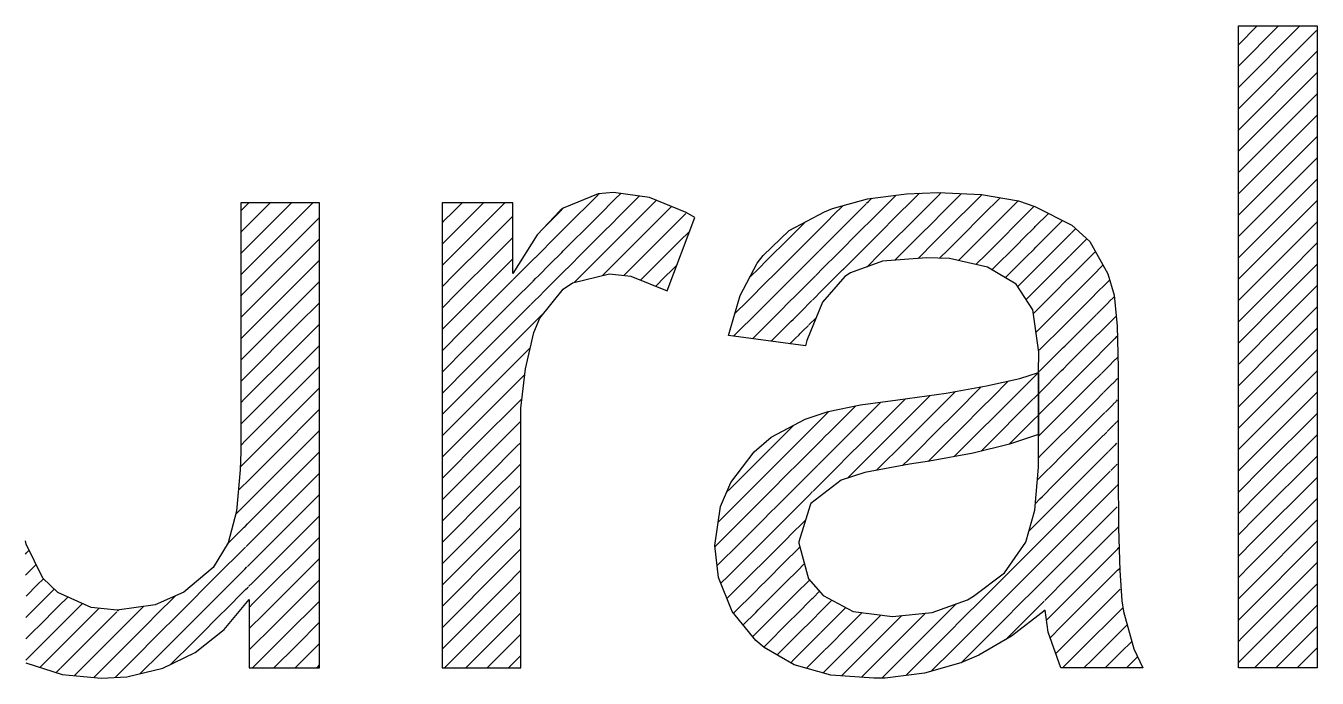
# Model space of a CAD drawing. Header units: metres. Extents: x 0 to 7795, y 0 to 4205.
# Drawn here: x 7352.42 to 7373.84, y 682.16 to 692.99 of the extents above; entities that cross this region are included whole.
import ezdxf

# ---------------------------------------------------------------- set-up
doc = ezdxf.new("R2010")
doc.units = ezdxf.units.M
doc.layers.add('MTH-CARIMBO-TXT1', color=1, linetype='Continuous')

msp = doc.modelspace()

# ---------------------------------------------------------------- linework, layer by layer
at = {"layer": 'MTH-CARIMBO-TXT1', "linetype": 'Continuous'}
for p, q in [((7372.528963, 691.963296), (7373.55085, 692.985183)), ((7372.528963, 692.316849), (7373.197297, 692.985183)), ((7372.528963, 692.670403), (7372.843743, 692.985183)), ((7372.528963, 691.609742), (7373.826838, 692.907617)), ((7372.528963, 691.256189), (7373.77738, 692.504606)), ((7373.77738, 692.504606), (7373.836357, 692.563583)), ((7372.528963, 690.902636), (7373.727923, 692.101595)), ((7373.727923, 692.101595), (7373.836357, 692.21003)), ((7373.678465, 691.698584), (7373.836357, 691.856476)), ((7372.528963, 690.549082), (7373.678465, 691.698584)), ((7373.629007, 691.295572), (7373.836357, 691.502923)), ((7372.528963, 690.195529), (7373.629007, 691.295572)), ((7373.579549, 690.892561), (7373.836357, 691.149369)), ((7372.528963, 689.841975), (7373.579549, 690.892561)), ((7373.530091, 690.48955), (7373.836357, 690.795816)), ((7372.528963, 689.488422), (7373.530091, 690.48955)), ((7373.480633, 690.086538), (7373.836357, 690.442263)), ((7361.370194, 689.643361), (7361.907882, 690.181049)), ((7361.914461, 690.187628), (7361.926606, 690.199773)), ((7362.189738, 690.109352), (7362.285114, 690.204728)), ((7362.249716, 689.815776), (7362.59593, 690.161991)), ((7366.391784, 690.068757), (7366.448058, 690.125031)), ((7366.459617, 689.783037), (7366.853466, 690.176885)), ((7367.072475, 690.042341), (7367.237911, 690.207778)), ((7367.157554, 689.773868), (7367.533687, 690.15)), ((7367.533687, 690.15), (7367.554753, 690.171066)), ((7367.554753, 690.171066), (7367.601786, 690.218099)), ((7367.607888, 689.870647), (7367.938008, 690.200768)), ((7367.661023, 689.570229), (7368.266771, 690.175977)), ((7368.297295, 689.852948), (7368.575854, 690.131507)), ((7355.984005, 689.914027), (7356.119128, 690.049149)), ((7355.991469, 689.567937), (7356.472681, 690.049149)), ((7355.998933, 689.221848), (7356.826235, 690.049149)), ((7356.006397, 688.875758), (7357.179788, 690.049149)), ((7359.487605, 689.882093), (7359.654662, 690.049149)), ((7359.664382, 689.705316), (7360.008215, 690.049149)), ((7359.841159, 689.52854), (7360.361769, 690.049149)), ((7361.278578, 689.905299), (7361.3302, 689.956921)), ((7361.958002, 689.877616), (7362.159898, 690.079512)), ((7362.159898, 690.079512), (7362.189738, 690.109352)), ((7362.309693, 689.5222), (7362.713537, 689.926044)), ((7362.713537, 689.926044), (7362.790129, 690.002636)), ((7362.790129, 690.002636), (7362.878487, 690.090994)), ((7362.845953, 689.704907), (7363.127511, 689.986465)), ((7365.816523, 689.84705), (7365.970118, 690.000645)), ((7365.870152, 689.547125), (7366.355839, 690.032812)), ((7366.362841, 690.039815), (7366.391784, 690.068757)), ((7366.910557, 689.880423), (7367.072475, 690.042341)), ((7368.32371, 689.525809), (7368.877847, 690.079947)), ((7368.923761, 689.772307), (7369.143665, 689.992212)), ((7372.528963, 689.134869), (7373.480633, 690.086538)), ((7373.431175, 689.683527), (7373.836357, 690.088709)), ((7356.013861, 688.529669), (7357.235799, 689.751607)), ((7357.235799, 689.751607), (7357.288485, 689.804293)), ((7359.320549, 689.715037), (7359.368951, 689.763439)), ((7359.368951, 689.763439), (7359.487605, 689.882093)), ((7359.420169, 689.461104), (7359.664382, 689.705316)), ((7360.017935, 689.351763), (7360.493468, 689.827296)), ((7360.98006, 689.606781), (7361.27384, 689.900561)), ((7361.764956, 689.68457), (7361.958002, 689.877616)), ((7362.001543, 689.567603), (7362.141398, 689.707459)), ((7362.141398, 689.707459), (7362.249716, 689.815776)), ((7362.601888, 689.460842), (7362.845953, 689.704907)), ((7362.901777, 689.407178), (7363.366662, 689.872063)), ((7365.095511, 689.479591), (7365.343424, 689.727504)), ((7365.630762, 689.661289), (7365.659096, 689.689623)), ((7365.659096, 689.689623), (7365.712308, 689.742835)), ((7365.712308, 689.742835), (7365.816523, 689.84705)), ((7366.257054, 689.580474), (7366.459617, 689.783037)), ((7366.52745, 689.497316), (7366.910557, 689.880423)), ((7366.717378, 689.333691), (7367.157554, 689.773868)), ((7367.242634, 689.505394), (7367.46003, 689.72279)), ((7367.46003, 689.72279), (7367.607888, 689.870647)), ((7367.913217, 689.46887), (7368.297295, 689.852948)), ((7368.575988, 689.424534), (7368.873555, 689.722101)), ((7368.873555, 689.722101), (7368.923761, 689.772307)), ((7369.161401, 689.656394), (7369.378471, 689.873463)), ((7369.170957, 689.312396), (7369.612272, 689.753711)), ((7373.381717, 689.280516), (7373.836357, 689.735156)), ((7355.981091, 689.557559), (7355.991469, 689.567937)), ((7359.471388, 689.158769), (7359.841159, 689.52854)), ((7360.194712, 689.174986), (7360.493468, 689.473742)), ((7361.191831, 689.464998), (7361.292177, 689.565344)), ((7361.292177, 689.565344), (7361.3302, 689.603367)), ((7361.3302, 689.603367), (7361.370194, 689.643361)), ((7361.409897, 689.329511), (7361.764956, 689.68457)), ((7361.62203, 689.18809), (7362.001543, 689.567603)), ((7362.122898, 689.335405), (7362.309693, 689.5222)), ((7363.254168, 689.406015), (7363.428502, 689.580349)), ((7364.693047, 689.077127), (7365.095511, 689.479591)), ((7365.1391, 689.169626), (7365.629492, 689.660019)), ((7365.651917, 689.32889), (7365.796487, 689.473461)), ((7365.796487, 689.473461), (7365.870152, 689.547125)), ((7365.923781, 689.247201), (7366.208042, 689.531461)), ((7366.151266, 689.121133), (7366.52745, 689.497316)), ((7366.208042, 689.531461), (7366.257054, 689.580474)), ((7366.831909, 689.094669), (7367.242634, 689.505394)), ((7367.386373, 689.295579), (7367.661023, 689.570229)), ((7367.887371, 689.089471), (7368.32371, 689.525809)), ((7368.965052, 689.460044), (7369.146094, 689.641087)), ((7369.146094, 689.641087), (7369.161401, 689.656394)), ((7369.180512, 688.968398), (7369.72181, 689.509696)), ((7369.72181, 689.509696), (7369.755645, 689.543531)), ((7369.761682, 689.549568), (7369.779202, 689.567088)), ((7369.779202, 689.567088), (7369.829476, 689.617362)), ((7372.528963, 688.781315), (7373.431175, 689.683527)), ((7356.021325, 688.183579), (7357.159724, 689.321979)), ((7357.159724, 689.321979), (7357.288485, 689.45074)), ((7359.320549, 689.361483), (7359.420169, 689.461104)), ((7359.522606, 688.856434), (7360.017935, 689.351763)), ((7360.907845, 689.181012), (7361.191831, 689.464998)), ((7361.3302, 689.249814), (7361.409897, 689.329511)), ((7362.045084, 689.257591), (7362.122898, 689.335405)), ((7362.369671, 689.228625), (7362.601888, 689.460842)), ((7362.49024, 688.99564), (7362.901777, 689.407178)), ((7362.957601, 689.109448), (7363.254168, 689.406015)), ((7365.574938, 689.251911), (7365.651917, 689.32889)), ((7366.595283, 689.211596), (7366.717378, 689.333691)), ((7367.327714, 689.23692), (7367.386373, 689.295579)), ((7367.573645, 689.129298), (7367.714158, 689.269811)), ((7367.714158, 689.269811), (7367.913217, 689.46887)), ((7368.350125, 689.198671), (7368.575988, 689.424534)), ((7368.441826, 688.936818), (7368.863734, 689.358727)), ((7368.863734, 689.358727), (7368.965052, 689.460044)), ((7369.006342, 689.147782), (7369.139837, 689.281276)), ((7369.139837, 689.281276), (7369.170957, 689.312396)), ((7369.820731, 689.255063), (7370.015557, 689.44989)), ((7372.528963, 688.427762), (7373.381717, 689.280516)), ((7373.332259, 688.877504), (7373.836357, 689.381602)), ((7355.981091, 689.204006), (7355.998933, 689.221848)), ((7357.083649, 688.89235), (7357.288485, 689.097186)), ((7359.320549, 689.00793), (7359.471388, 689.158769)), ((7359.573825, 688.554099), (7360.194712, 689.174986)), ((7360.371489, 688.998209), (7360.493468, 689.120189)), ((7360.499691, 688.772858), (7360.860927, 689.134095)), ((7360.863565, 689.136732), (7360.88527, 689.158438)), ((7360.88527, 689.158438), (7360.907845, 689.181012)), ((7361.109821, 689.029435), (7361.305775, 689.225389)), ((7361.305775, 689.225389), (7361.3302, 689.249814)), ((7361.449601, 689.015662), (7361.62203, 689.18809)), ((7361.513206, 688.725713), (7362.045084, 689.257591)), ((7362.104398, 688.963352), (7362.369671, 689.228625)), ((7362.613346, 688.765193), (7362.957601, 689.109448)), ((7364.591989, 688.976069), (7364.693047, 689.077127)), ((7364.805704, 688.836231), (7365.1391, 689.169626)), ((7365.182689, 688.859662), (7365.571487, 689.24846)), ((7365.644738, 688.968158), (7365.880667, 689.204087)), ((7365.880667, 689.204087), (7365.923781, 689.247201)), ((7366.060245, 689.030111), (7366.151266, 689.121133)), ((7366.366074, 688.982387), (7366.595283, 689.211596)), ((7367.216889, 689.126096), (7367.327714, 689.23692)), ((7368.175706, 689.024252), (7368.350125, 689.198671)), ((7368.853913, 688.995352), (7369.006342, 689.147782)), ((7369.59832, 689.032653), (7369.729439, 689.163772)), ((7369.735676, 689.170008), (7369.752834, 689.187166)), ((7369.752834, 689.187166), (7369.820731, 689.255063)), ((7369.862259, 688.943038), (7370.085022, 689.165801)), ((7370.085613, 689.166393), (7370.157266, 689.238045)), ((7355.981091, 688.850453), (7356.006397, 688.875758)), ((7356.028789, 687.83749), (7357.083649, 688.89235)), ((7359.320549, 688.654376), (7359.522606, 688.856434)), ((7359.625043, 688.251764), (7360.371489, 688.998209)), ((7360.873485, 688.793099), (7360.918952, 688.838565)), ((7360.918952, 688.838565), (7361.109821, 689.029435)), ((7361.027811, 688.593872), (7361.319373, 688.885433)), ((7361.319373, 688.885433), (7361.3302, 688.896261)), ((7361.3302, 688.896261), (7361.449601, 689.015662)), ((7361.980809, 688.839763), (7362.088625, 688.947579)), ((7362.088625, 688.947579), (7362.104398, 688.963352)), ((7362.338007, 688.843407), (7362.429649, 688.935049)), ((7362.429649, 688.935049), (7362.49024, 688.99564)), ((7363.013426, 688.811719), (7363.141674, 688.939967)), ((7363.141674, 688.939967), (7363.217063, 689.015357)), ((7364.422876, 688.806956), (7364.591989, 688.976069)), ((7364.721989, 688.752516), (7364.805704, 688.836231)), ((7364.918362, 688.595335), (7365.182689, 688.859662)), ((7365.226277, 688.549697), (7365.513482, 688.836902)), ((7365.519114, 688.842534), (7365.644738, 688.968158)), ((7365.63756, 688.607426), (7365.964846, 688.934713)), ((7365.964846, 688.934713), (7365.97741, 688.947276)), ((7365.97741, 688.947276), (7366.060245, 689.030111)), ((7368.663663, 688.805103), (7368.853913, 688.995352)), ((7368.870723, 688.658609), (7369.047633, 688.835519)), ((7369.047633, 688.835519), (7369.133579, 688.921465)), ((7369.133579, 688.921465), (7369.180512, 688.968398)), ((7369.190068, 688.6244), (7369.59832, 689.032653)), ((7369.743985, 688.824765), (7369.862259, 688.943038)), ((7369.903788, 688.631013), (7370.113908, 688.841134)), ((7370.115298, 688.842523), (7370.283535, 689.010761)), ((7372.528963, 688.074208), (7373.332259, 688.877504)), ((7373.282801, 688.474493), (7373.836357, 689.028049)), ((7357.007574, 688.462722), (7357.288485, 688.743633)), ((7359.676262, 687.949429), (7360.495675, 688.768842)), ((7360.519767, 688.439381), (7360.824458, 688.744072)), ((7360.829769, 688.749383), (7360.873485, 688.793099)), ((7362.864555, 688.662848), (7363.013426, 688.811719)), ((7364.386634, 688.417161), (7364.721989, 688.752516)), ((7369.127321, 688.561654), (7369.190068, 688.6244)), ((7369.47483, 688.555609), (7369.703234, 688.784013)), ((7369.703234, 688.784013), (7369.714097, 688.794876)), ((7369.714097, 688.794876), (7369.743985, 688.824765)), ((7369.735137, 688.462363), (7369.903788, 688.631013)), ((7370.144982, 688.518654), (7370.367646, 688.741318)), ((7370.36783, 688.741503), (7370.392872, 688.766544)), ((7373.233343, 688.071482), (7373.836357, 688.674496)), ((7355.981091, 688.496899), (7356.013861, 688.529669)), ((7356.036253, 687.4914), (7357.007574, 688.462722)), ((7359.320549, 688.300823), (7359.573825, 688.554099)), ((7359.72748, 687.647094), (7360.502793, 688.422407)), ((7360.502793, 688.422407), (7360.519767, 688.439381)), ((7360.795974, 688.362034), (7360.8617, 688.427761)), ((7360.8617, 688.427761), (7360.930058, 688.496118)), ((7360.930058, 688.496118), (7361.027811, 688.593872)), ((7364.178164, 688.20869), (7364.386634, 688.417161)), ((7364.58611, 688.263083), (7364.85199, 688.528963)), ((7364.85199, 688.528963), (7364.918362, 688.595335)), ((7365.03102, 688.354439), (7365.226277, 688.549697)), ((7365.269866, 688.239733), (7365.455478, 688.425344)), ((7365.46329, 688.433156), (7365.63756, 688.607426)), ((7369.009888, 688.44422), (7369.088924, 688.523257)), ((7369.088924, 688.523257), (7369.127321, 688.561654)), ((7369.199623, 688.280402), (7369.47483, 688.555609)), ((7369.35134, 688.078566), (7369.677028, 688.404254)), ((7369.677028, 688.404254), (7369.692519, 688.419745)), ((7369.692519, 688.419745), (7369.735137, 688.462363)), ((7369.945316, 688.318989), (7370.142794, 688.516467)), ((7370.382237, 688.402356), (7370.467594, 688.487713)), ((7372.528963, 687.720655), (7373.282801, 688.474493)), ((7356.931499, 688.033094), (7357.288485, 688.39008)), ((7359.320549, 687.94727), (7359.625043, 688.251764)), ((7360.539842, 688.105903), (7360.787988, 688.354049)), ((7360.945801, 688.158308), (7361.018009, 688.230516)), ((7364.156867, 687.833841), (7364.58611, 688.263083)), ((7364.785585, 688.109005), (7364.981991, 688.305411)), ((7364.981991, 688.305411), (7365.03102, 688.354439)), ((7365.143677, 688.113544), (7365.269866, 688.239733)), ((7369.130535, 688.211315), (7369.199623, 688.280402)), ((7369.726289, 688.099962), (7369.945316, 688.318989)), ((7369.986845, 688.006964), (7370.171681, 688.1918)), ((7370.174666, 688.194785), (7370.381561, 688.40168)), ((7373.183886, 687.668471), (7373.836357, 688.320942)), ((7355.981091, 688.143346), (7356.021325, 688.183579)), ((7356.043717, 687.145311), (7356.931499, 688.033094)), ((7356.855424, 687.603465), (7357.288485, 688.036526)), ((7359.778698, 687.344759), (7360.509912, 688.075972)), ((7360.509912, 688.075972), (7360.539842, 688.105903)), ((7360.751518, 687.964025), (7360.762178, 687.974685)), ((7360.762178, 687.974685), (7360.849915, 688.062422)), ((7360.849915, 688.062422), (7360.941164, 688.153671)), ((7364.468505, 687.791925), (7364.785585, 688.109005)), ((7364.985061, 687.954928), (7365.111992, 688.081858)), ((7365.111992, 688.081858), (7365.143677, 688.113544)), ((7365.313455, 687.929768), (7365.397473, 688.013786)), ((7365.407465, 688.023778), (7365.529521, 688.145834)), ((7369.209179, 687.936404), (7369.35134, 688.078566)), ((7369.22785, 687.601523), (7369.650822, 688.024495)), ((7369.650822, 688.024495), (7369.670941, 688.044613)), ((7369.670941, 688.044613), (7369.726289, 688.099962)), ((7369.717441, 687.73756), (7369.986845, 688.006964)), ((7370.204351, 687.870916), (7370.395477, 688.062042)), ((7370.396643, 688.063208), (7370.47429, 688.140855)), ((7370.475572, 688.142137), (7370.502389, 688.168955)), ((7372.528963, 687.367102), (7373.233343, 688.071482)), ((7355.981091, 687.789792), (7356.028789, 687.83749)), ((7359.320549, 687.593716), (7359.676262, 687.949429)), ((7360.51703, 687.729537), (7360.559918, 687.772425)), ((7360.559918, 687.772425), (7360.751518, 687.964025)), ((7364.780142, 687.750008), (7364.985061, 687.954928)), ((7365.091779, 687.708092), (7365.184537, 687.80085)), ((7365.184537, 687.80085), (7365.241992, 687.858305)), ((7365.241992, 687.858305), (7365.256335, 687.872648)), ((7365.256335, 687.872648), (7365.313455, 687.929768)), ((7369.173491, 687.900716), (7369.209179, 687.936404)), ((7370.028373, 687.694939), (7370.200567, 687.867133)), ((7370.411049, 687.724061), (7370.480986, 687.793998)), ((7370.483448, 687.79646), (7370.520347, 687.83336)), ((7373.134428, 687.265459), (7373.836357, 687.967389)), ((7356.05118, 686.799222), (7356.855424, 687.603465)), ((7356.779349, 687.173837), (7357.288485, 687.682973)), ((7359.320549, 687.240163), (7359.72748, 687.647094)), ((7359.829917, 687.042424), (7360.51703, 687.729537)), ((7360.579993, 687.438947), (7360.715049, 687.574002)), ((7360.715049, 687.574002), (7360.728382, 687.587336)), ((7360.728382, 687.587336), (7360.785144, 687.644098)), ((7369.227243, 687.247362), (7369.624617, 687.644736)), ((7369.624617, 687.644736), (7369.649362, 687.669481)), ((7369.649362, 687.669481), (7369.717441, 687.73756)), ((7369.708593, 687.375159), (7370.028373, 687.694939)), ((7370.234035, 687.547047), (7370.409392, 687.722404)), ((7372.528963, 687.013548), (7373.183886, 687.668471)), ((7373.08497, 686.862448), (7373.836357, 687.613835)), ((7355.981091, 687.436239), (7356.036253, 687.4914)), ((7359.320549, 686.886609), (7359.778698, 687.344759)), ((7359.881135, 686.740089), (7360.524149, 687.383103)), ((7360.524149, 687.383103), (7360.579993, 687.438947)), ((7369.627784, 687.294349), (7369.708593, 687.375159)), ((7369.699745, 687.012757), (7370.069902, 687.382914)), ((7370.069902, 687.382914), (7370.229454, 687.542466)), ((7370.263719, 687.223178), (7370.423308, 687.382766)), ((7370.425455, 687.384914), (7370.487682, 687.447141)), ((7370.491324, 687.450783), (7370.522503, 687.481962)), ((7355.981091, 687.082686), (7356.043717, 687.145311)), ((7356.058644, 686.453132), (7356.779349, 687.173837)), ((7356.703274, 686.744209), (7357.288485, 687.329419)), ((7360.600069, 687.105469), (7360.678579, 687.183979)), ((7360.678579, 687.183979), (7360.691695, 687.197095)), ((7368.957431, 686.97755), (7369.212814, 687.232933)), ((7369.235676, 686.902241), (7369.598411, 687.264977)), ((7369.598411, 687.264977), (7369.627784, 687.294349)), ((7370.11143, 687.070889), (7370.25834, 687.217799)), ((7370.4992, 687.105106), (7370.524659, 687.130564)), ((7372.528963, 686.659995), (7373.134428, 687.265459)), ((7373.035512, 686.459437), (7373.836357, 687.260282)), ((7356.627199, 686.31458), (7357.288485, 686.975866)), ((7359.320549, 686.533056), (7359.829917, 687.042424)), ((7359.932354, 686.437754), (7360.531267, 687.036668)), ((7360.531267, 687.036668), (7360.600069, 687.105469)), ((7367.720134, 686.800913), (7367.835847, 686.916627)), ((7367.830047, 686.557273), (7368.265845, 686.993071)), ((7368.432696, 686.806368), (7368.718981, 687.092653)), ((7368.866384, 686.886503), (7368.957431, 686.97755)), ((7369.572206, 686.885218), (7369.606205, 686.919218)), ((7369.606205, 686.919218), (7369.699745, 687.012757)), ((7369.690897, 686.650356), (7370.11143, 687.070889)), ((7370.293404, 686.899309), (7370.437223, 687.043128)), ((7370.439862, 687.045767), (7370.494378, 687.100284)), ((7372.986054, 686.056425), (7373.836357, 686.906729)), ((7355.981091, 686.729132), (7356.05118, 686.799222)), ((7356.066108, 686.107043), (7356.703274, 686.744209)), ((7359.320549, 686.179503), (7359.881135, 686.740089)), ((7359.983572, 686.135419), (7360.538386, 686.690233)), ((7360.538386, 686.690233), (7360.620145, 686.771992)), ((7360.620145, 686.771992), (7360.642109, 686.793956)), ((7366.279216, 686.420655), (7366.597978, 686.739417)), ((7366.89764, 686.685526), (7367.006655, 686.794541)), ((7366.952033, 686.386365), (7367.417853, 686.852186)), ((7367.545947, 686.626726), (7367.638916, 686.719695)), ((7367.638916, 686.719695), (7367.720134, 686.800913)), ((7368.281661, 686.655333), (7368.432696, 686.806368)), ((7368.532869, 686.552988), (7368.866384, 686.886503)), ((7368.800273, 686.466838), (7369.044755, 686.71132)), ((7369.044755, 686.71132), (7369.211918, 686.878484)), ((7369.2167, 686.883266), (7369.235676, 686.902241)), ((7369.244108, 686.55712), (7369.572206, 686.885218)), ((7369.682049, 686.287955), (7370.152959, 686.758864)), ((7370.152959, 686.758864), (7370.287226, 686.893132)), ((7370.323088, 686.57544), (7370.451138, 686.70349)), ((7370.454268, 686.70662), (7370.501074, 686.753426)), ((7370.507077, 686.759429), (7370.526815, 686.779167)), ((7372.528963, 686.306442), (7373.08497, 686.862448)), ((7356.551124, 685.884952), (7357.288485, 686.622313)), ((7365.356468, 686.205014), (7365.720402, 686.568948)), ((7365.724822, 686.573368), (7365.737062, 686.585608)), ((7365.781469, 686.276461), (7366.183656, 686.678648)), ((7366.301313, 686.089199), (7366.791412, 686.579298)), ((7366.791412, 686.579298), (7366.89764, 686.685526)), ((7367.006426, 686.087205), (7367.545947, 686.626726)), ((7367.524166, 686.251392), (7367.830047, 686.557273)), ((7367.93996, 686.313632), (7368.281661, 686.655333)), ((7368.19253, 686.212649), (7368.532869, 686.552988)), ((7369.132078, 686.44509), (7369.211918, 686.52493)), ((7369.215308, 686.528321), (7369.244108, 686.55712)), ((7369.25254, 686.211999), (7369.546, 686.505459)), ((7369.546, 686.505459), (7369.584627, 686.544086)), ((7369.584627, 686.544086), (7369.690897, 686.650356)), ((7370.194487, 686.446839), (7370.316113, 686.568465)), ((7372.936596, 685.653414), (7373.836357, 686.553175)), ((7355.981091, 686.375579), (7356.058644, 686.453132)), ((7356.073572, 685.760953), (7356.627199, 686.31458)), ((7356.47505, 685.455324), (7357.288485, 686.268759)), ((7359.320549, 685.825949), (7359.932354, 686.437754)), ((7360.03479, 685.833084), (7360.545504, 686.343798)), ((7360.545504, 686.343798), (7360.627943, 686.426236)), ((7364.817744, 686.019843), (7365.152501, 686.354601)), ((7365.63957, 686.134562), (7365.781469, 686.276461)), ((7365.838115, 685.979555), (7366.159558, 686.300997)), ((7366.159558, 686.300997), (7366.279216, 686.420655)), ((7366.498124, 685.932456), (7366.952033, 686.386365)), ((7367.409417, 685.783089), (7367.93996, 686.313632)), ((7368.261645, 685.928211), (7368.633043, 686.299608)), ((7368.633043, 686.299608), (7368.800273, 686.466838)), ((7368.734161, 686.047173), (7369.132078, 686.44509)), ((7369.563049, 686.168954), (7369.682049, 686.287955)), ((7369.673201, 685.925553), (7370.194487, 686.446839)), ((7370.352772, 686.251571), (7370.465054, 686.363852)), ((7370.468674, 686.367473), (7370.50777, 686.406569)), ((7370.514953, 686.413751), (7370.528971, 686.427769)), ((7372.528963, 685.952888), (7373.035512, 686.459437)), ((7355.981091, 686.022025), (7356.066108, 686.107043)), ((7359.320549, 685.472396), (7359.983572, 686.135419)), ((7360.552623, 685.997363), (7360.627943, 686.072683)), ((7364.89135, 685.739897), (7365.327646, 686.176192)), ((7365.327646, 686.176192), (7365.356468, 686.205014)), ((7365.375721, 685.870714), (7365.636222, 686.131215)), ((7366.036954, 685.82484), (7366.301313, 686.089199)), ((7366.528391, 685.60917), (7367.006426, 686.087205)), ((7367.174027, 685.901253), (7367.524166, 686.251392)), ((7367.817517, 685.837636), (7368.049873, 686.069992)), ((7368.049873, 686.069992), (7368.19253, 686.212649)), ((7369.213916, 686.173375), (7369.25254, 686.211999)), ((7369.260972, 685.866878), (7369.519794, 686.1257)), ((7369.519794, 686.1257), (7369.563049, 686.168954)), ((7369.664353, 685.563152), (7370.236016, 686.134814)), ((7370.236016, 686.134814), (7370.344999, 686.243798)), ((7370.48308, 686.028326), (7370.514466, 686.059712)), ((7372.528963, 685.599335), (7372.986054, 686.056425)), ((7372.887138, 685.250403), (7373.836357, 686.199622)), ((7356.081036, 685.414864), (7356.551124, 685.884952)), ((7356.398975, 685.025695), (7357.288485, 685.915206)), ((7359.320549, 685.118842), (7360.03479, 685.833084)), ((7360.086009, 685.530749), (7360.552623, 685.997363)), ((7364.499889, 685.701989), (7364.767612, 685.969712)), ((7364.775582, 685.977681), (7364.797592, 685.999691)), ((7364.797592, 685.999691), (7364.817744, 686.019843)), ((7365.308461, 685.803454), (7365.375721, 685.870714)), ((7365.558636, 685.700075), (7365.838115, 685.979555)), ((7366.32341, 685.757743), (7366.498124, 685.932456)), ((7367.060819, 685.788044), (7367.174027, 685.901253)), ((7369.212525, 685.81843), (7369.260972, 685.866878)), ((7369.54147, 685.793822), (7369.673201, 685.925553)), ((7370.277544, 685.822789), (7370.373886, 685.919131)), ((7370.382457, 685.927702), (7370.478969, 686.024214)), ((7372.83768, 684.847391), (7373.836357, 685.846069)), ((7355.974699, 685.662079), (7355.994742, 685.682123)), ((7355.994742, 685.682123), (7356.073572, 685.760953)), ((7360.137227, 685.228414), (7360.559741, 685.650928)), ((7360.559741, 685.650928), (7360.627943, 685.71913)), ((7364.110363, 685.312463), (7364.462944, 685.665043)), ((7364.462944, 685.665043), (7364.499889, 685.701989)), ((7364.763039, 685.611585), (7364.830022, 685.678568)), ((7364.830022, 685.678568), (7364.89135, 685.739897)), ((7364.964957, 685.45995), (7365.308461, 685.803454)), ((7365.394974, 685.536413), (7365.552043, 685.693482)), ((7365.477702, 685.265588), (7365.894762, 685.682648)), ((7365.894762, 685.682648), (7366.036954, 685.82484)), ((7366.047306, 685.481638), (7366.32341, 685.757743)), ((7366.960512, 685.687738), (7367.060819, 685.788044)), ((7367.384055, 685.757727), (7367.409417, 685.783089)), ((7369.269405, 685.521757), (7369.493589, 685.745941)), ((7369.493589, 685.745941), (7369.54147, 685.793822)), ((7369.655505, 685.20075), (7370.277544, 685.822789)), ((7370.412141, 685.603833), (7370.492884, 685.684576)), ((7370.497487, 685.689178), (7370.521162, 685.712854)), ((7372.528963, 685.245781), (7372.936596, 685.653414)), ((7356.014101, 685.347929), (7356.081036, 685.414864)), ((7356.0885, 685.068774), (7356.47505, 685.455324)), ((7356.3229, 684.596067), (7357.288485, 685.561652)), ((7359.320549, 684.765289), (7360.086009, 685.530749)), ((7364.503232, 685.351778), (7364.738785, 685.587331)), ((7364.738785, 685.587331), (7364.763039, 685.611585)), ((7364.862452, 685.357445), (7364.964957, 685.45995)), ((7365.038564, 685.180003), (7365.289276, 685.430716)), ((7365.289276, 685.430716), (7365.394974, 685.536413)), ((7369.193781, 685.446133), (7369.220905, 685.473257)), ((7369.220905, 685.473257), (7369.269405, 685.521757)), ((7369.467383, 685.366182), (7369.519892, 685.418691)), ((7369.519892, 685.418691), (7369.664353, 685.563152)), ((7369.646657, 684.838349), (7370.319073, 685.510764)), ((7370.319073, 685.510764), (7370.402772, 685.594464)), ((7372.788222, 684.44438), (7373.836357, 685.492515)), ((7355.943953, 685.277781), (7355.993848, 685.327675)), ((7355.993848, 685.327675), (7356.014101, 685.347929)), ((7356.246825, 684.166439), (7357.288485, 685.208099)), ((7359.320549, 684.411736), (7360.137227, 685.228414)), ((7360.188446, 684.926079), (7360.56686, 685.304493)), ((7360.56686, 685.304493), (7360.627943, 685.365576)), ((7364.036397, 685.238496), (7364.110363, 685.312463)), ((7364.114021, 684.962567), (7364.406329, 685.254875)), ((7364.406329, 685.254875), (7364.503232, 685.351778)), ((7364.506576, 685.001568), (7364.709958, 685.204951)), ((7364.709958, 685.204951), (7364.750496, 685.245489)), ((7364.750496, 685.245489), (7364.862452, 685.357445)), ((7365.270091, 685.057977), (7365.414227, 685.202113)), ((7365.414227, 685.202113), (7365.467863, 685.255749)), ((7369.277837, 685.176636), (7369.467383, 685.366182)), ((7369.498314, 685.043559), (7369.655505, 685.20075)), ((7369.637809, 684.475947), (7370.360601, 685.19874)), ((7370.360601, 685.19874), (7370.431658, 685.269797)), ((7370.431658, 685.269797), (7370.441825, 685.279964)), ((7370.441825, 685.279964), (7370.5068, 685.344938)), ((7370.511893, 685.350031), (7370.527859, 685.365997)), ((7372.528963, 684.892228), (7372.887138, 685.250403)), ((7355.918542, 684.898816), (7356.016806, 684.99708)), ((7356.016806, 684.99708), (7356.03346, 685.013734)), ((7356.03346, 685.013734), (7356.0885, 685.068774)), ((7356.095964, 684.722685), (7356.398975, 685.025695)), ((7360.573978, 684.958058), (7360.627943, 685.012023)), ((7364.349714, 684.844707), (7364.506576, 685.001568)), ((7364.737953, 684.879392), (7364.894883, 685.036322)), ((7364.894883, 685.036322), (7365.038564, 685.180003)), ((7365.11217, 684.900056), (7365.270091, 685.057977)), ((7369.16164, 685.060438), (7369.236831, 685.135629)), ((7369.236831, 685.135629), (7369.277837, 685.176636)), ((7369.286269, 684.831515), (7369.441178, 684.986423)), ((7369.441178, 684.986423), (7369.498314, 685.043559)), ((7370.471509, 684.956094), (7370.520715, 685.0053)), ((7372.738764, 684.041369), (7373.836357, 685.138962)), ((7355.89988, 684.880154), (7355.918542, 684.898816)), ((7356.17075, 683.73681), (7357.288485, 684.854546)), ((7359.320549, 684.058182), (7360.188446, 684.926079)), ((7360.239664, 684.623744), (7360.573978, 684.958058)), ((7363.901796, 684.750342), (7363.931758, 684.780304)), ((7363.931758, 684.780304), (7363.95963, 684.808177)), ((7363.95963, 684.808177), (7364.114021, 684.962567)), ((7364.117678, 684.612671), (7364.349714, 684.844707)), ((7364.509919, 684.651358), (7364.681131, 684.822571)), ((7364.681131, 684.822571), (7364.737953, 684.879392)), ((7364.927313, 684.715199), (7365.11217, 684.900056)), ((7365.250906, 684.685239), (7365.348223, 684.782555)), ((7369.175544, 684.720789), (7369.252756, 684.798002)), ((7369.252756, 684.798002), (7369.286269, 684.831515)), ((7369.476735, 684.668427), (7369.646657, 684.838349)), ((7369.628961, 684.113546), (7370.40213, 684.886715)), ((7370.40213, 684.886715), (7370.460545, 684.94513)), ((7370.460545, 684.94513), (7370.471509, 684.956094)), ((7372.528963, 684.538675), (7372.83768, 684.847391)), ((7372.689306, 683.638358), (7373.836357, 684.785408)), ((7355.774638, 684.401359), (7355.962737, 684.589457)), ((7355.962737, 684.589457), (7356.039764, 684.666485)), ((7356.039764, 684.666485), (7356.052819, 684.67954)), ((7356.052819, 684.67954), (7356.095964, 684.722685)), ((7356.103428, 684.376595), (7356.3229, 684.596067)), ((7359.320549, 683.704629), (7360.239664, 684.623744)), ((7360.290882, 684.321409), (7360.581097, 684.611624)), ((7360.581097, 684.611624), (7360.627943, 684.658469)), ((7363.995122, 684.490115), (7364.117678, 684.612671)), ((7364.293099, 684.434539), (7364.509919, 684.651358)), ((7364.72541, 684.513296), (7364.927313, 684.715199)), ((7364.959743, 684.394076), (7365.185777, 684.62011)), ((7365.185777, 684.62011), (7365.250906, 684.685239)), ((7369.054433, 684.599679), (7369.175544, 684.720789)), ((7369.294702, 684.486393), (7369.414972, 684.606664)), ((7369.414972, 684.606664), (7369.476735, 684.668427)), ((7369.620113, 683.751144), (7370.443658, 684.57469)), ((7370.443658, 684.57469), (7370.489431, 684.620463)), ((7370.489431, 684.620463), (7370.501194, 684.632225)), ((7370.501194, 684.632225), (7370.534631, 684.665662)), ((7355.756834, 684.383555), (7355.771417, 684.398137)), ((7356.006931, 684.280098), (7356.062722, 684.335889)), ((7356.072178, 684.345345), (7356.103428, 684.376595)), ((7356.189798, 683.402305), (7357.288485, 684.500992)), ((7363.849993, 684.344986), (7363.922515, 684.417508)), ((7363.922515, 684.417508), (7363.995122, 684.490115)), ((7364.121336, 684.262775), (7364.293099, 684.434539)), ((7364.513262, 684.301148), (7364.652305, 684.440191)), ((7364.652305, 684.440191), (7364.72541, 684.513296)), ((7364.712867, 684.1472), (7364.959743, 684.394076)), ((7365.234249, 684.315028), (7365.253628, 684.334407)), ((7369.05188, 684.243571), (7369.208735, 684.400426)), ((7369.208735, 684.400426), (7369.268682, 684.460374)), ((7369.268682, 684.460374), (7369.294702, 684.486393)), ((7369.455157, 684.293295), (7369.637809, 684.475947)), ((7372.528963, 684.185121), (7372.788222, 684.44438)), ((7372.639849, 683.235346), (7373.836357, 684.431855)), ((7352.410846, 684.219547), (7352.4244, 684.233101)), ((7352.4244, 684.233101), (7352.457971, 684.266672)), ((7352.457971, 684.266672), (7352.474941, 684.283642)), ((7355.754123, 684.027291), (7355.87069, 684.143858)), ((7355.87069, 684.143858), (7356.006931, 684.280098)), ((7356.110892, 684.030506), (7356.246825, 684.166439)), ((7356.368871, 683.227824), (7357.288485, 684.147439)), ((7359.320549, 683.351076), (7360.290882, 684.321409)), ((7360.342101, 684.019074), (7360.588215, 684.265189)), ((7360.588215, 684.265189), (7360.627943, 684.304916)), ((7363.913272, 684.054711), (7364.030614, 684.172053)), ((7364.030614, 684.172053), (7364.121336, 684.262775)), ((7364.236485, 684.02437), (7364.513262, 684.301148)), ((7364.623478, 684.05781), (7364.712867, 684.1472)), ((7364.992173, 684.072952), (7365.233433, 684.314212)), ((7368.65784, 683.849532), (7368.96265, 684.154341)), ((7368.96265, 684.154341), (7369.05188, 684.243571)), ((7369.241925, 684.080064), (7369.284608, 684.122747)), ((7369.284608, 684.122747), (7369.303134, 684.141272)), ((7369.303134, 684.141272), (7369.388767, 684.226905)), ((7369.388767, 684.226905), (7369.455157, 684.293295)), ((7369.611265, 683.388743), (7370.485187, 684.262665)), ((7370.485187, 684.262665), (7370.518318, 684.295796)), ((7370.518318, 684.295796), (7370.530878, 684.308356)), ((7370.530878, 684.308356), (7370.548546, 684.326024)), ((7352.423055, 683.878203), (7352.534415, 683.989563)), ((7352.534415, 683.989563), (7352.590706, 684.045854)), ((7355.554889, 683.828056), (7355.754123, 684.027291)), ((7355.966743, 683.886356), (7356.051125, 683.970739)), ((7356.051125, 683.970739), (7356.08568, 684.005294)), ((7356.091536, 684.01115), (7356.110892, 684.030506)), ((7359.320549, 682.997522), (7360.342101, 684.019074)), ((7360.393319, 683.716739), (7360.595334, 683.918754)), ((7360.595334, 683.918754), (7360.627943, 683.951363)), ((7363.885796, 684.027235), (7363.913272, 684.054711)), ((7364.066106, 683.853992), (7364.124993, 683.912879)), ((7364.124993, 683.912879), (7364.236485, 684.02437)), ((7364.17987, 683.614202), (7364.516606, 683.950938)), ((7364.516606, 683.950938), (7364.623478, 684.05781)), ((7364.700324, 683.781103), (7364.992173, 684.072952)), ((7365.024604, 683.751829), (7365.21999, 683.947215)), ((7365.22065, 683.947876), (7365.32259, 684.049816)), ((7368.89873, 683.736869), (7369.130245, 683.968383)), ((7369.130245, 683.968383), (7369.241925, 684.080064)), ((7369.362561, 683.847146), (7369.433578, 683.918164)), ((7369.433578, 683.918164), (7369.628961, 684.113546)), ((7369.602417, 683.026342), (7370.526715, 683.95064)), ((7370.526715, 683.95064), (7370.547204, 683.971129)), ((7370.547204, 683.971129), (7370.560562, 683.984487)), ((7372.528963, 683.831568), (7372.738764, 684.041369)), ((7372.590391, 682.832335), (7373.836357, 684.078302)), ((7352.412146, 683.867294), (7352.423055, 683.878203)), ((7352.421711, 683.523305), (7352.610859, 683.712453)), ((7352.610859, 683.712453), (7352.703992, 683.805586)), ((7355.082842, 683.356009), (7355.471883, 683.74505)), ((7355.471883, 683.74505), (7355.554889, 683.828056)), ((7355.73683, 683.656444), (7355.966743, 683.886356)), ((7356.118356, 683.684416), (7356.17075, 683.73681)), ((7356.547943, 683.053343), (7357.288485, 683.793886)), ((7359.320549, 682.643969), (7360.393319, 683.716739)), ((7363.946664, 683.73455), (7364.066106, 683.853992)), ((7364.594651, 683.67543), (7364.700324, 683.781103)), ((7364.687781, 683.415007), (7365.024604, 683.751829)), ((7365.207052, 683.580725), (7365.391552, 683.765225)), ((7365.391552, 683.765225), (7365.40842, 683.782093)), ((7368.152218, 683.34391), (7368.622276, 683.813968)), ((7368.622276, 683.813968), (7368.65784, 683.849532)), ((7368.691836, 683.529974), (7368.89873, 683.736869)), ((7368.834811, 683.319396), (7369.208609, 683.693195)), ((7369.208609, 683.693195), (7369.275116, 683.759701)), ((7369.275116, 683.759701), (7369.300534, 683.785119)), ((7369.300534, 683.785119), (7369.311566, 683.796151)), ((7369.311566, 683.796151), (7369.362561, 683.847146)), ((7369.412, 683.543032), (7369.620113, 683.751144)), ((7372.540933, 682.429324), (7373.836357, 683.724748)), ((7352.687303, 683.435344), (7352.763146, 683.511188)), ((7352.763146, 683.511188), (7352.88876, 683.636801)), ((7352.960281, 683.354768), (7353.111838, 683.506326)), ((7354.582008, 683.208729), (7354.898256, 683.524976)), ((7355.376969, 683.296583), (7355.607267, 683.526881)), ((7355.607267, 683.526881), (7355.73683, 683.656444)), ((7355.719537, 683.285597), (7356.062795, 683.628855)), ((7356.062795, 683.628855), (7356.095319, 683.66138)), ((7356.095319, 683.66138), (7356.108638, 683.674698)), ((7360.444538, 683.414404), (7360.602453, 683.572319)), ((7360.602453, 683.572319), (7360.627943, 683.597809)), ((7364.046726, 683.481059), (7364.101598, 683.53593)), ((7364.101598, 683.53593), (7364.128651, 683.562983)), ((7364.128651, 683.562983), (7364.17987, 683.614202)), ((7364.155815, 683.236594), (7364.519949, 683.600728)), ((7364.519949, 683.600728), (7364.594651, 683.67543)), ((7365.057034, 683.430706), (7365.206547, 683.580219)), ((7365.193454, 683.213573), (7365.460515, 683.480634)), ((7365.460515, 683.480634), (7365.474291, 683.49441)), ((7365.474291, 683.49441), (7365.582248, 683.602367)), ((7368.462335, 683.300474), (7368.691836, 683.529974)), ((7369.336355, 683.467387), (7369.412, 683.543032)), ((7369.593569, 682.66394), (7370.568244, 683.638615)), ((7372.528963, 683.478014), (7372.689306, 683.638358)), ((7352.420367, 683.168408), (7352.687303, 683.435344)), ((7352.822301, 683.216789), (7352.960281, 683.354768)), ((7352.978695, 683.019629), (7353.356352, 683.397286)), ((7353.51927, 683.206651), (7353.631931, 683.319312)), ((7353.564447, 682.898274), (7353.928009, 683.261836)), ((7353.936589, 683.270416), (7353.957584, 683.291412)), ((7353.980521, 682.960795), (7354.370063, 683.350337)), ((7354.934228, 683.207396), (7355.082842, 683.356009)), ((7355.138432, 683.058046), (7355.376969, 683.296583)), ((7355.659645, 683.225706), (7355.719537, 683.285597)), ((7356.123037, 683.335544), (7356.189798, 683.402305)), ((7356.727016, 682.878863), (7357.288485, 683.440332)), ((7359.361923, 682.33179), (7360.444538, 683.414404)), ((7364.523292, 683.250518), (7364.565824, 683.29305)), ((7364.565824, 683.29305), (7364.687781, 683.415007)), ((7364.675238, 683.048911), (7365.057034, 683.430706)), ((7365.540163, 683.206728), (7365.660771, 683.327336)), ((7365.660771, 683.327336), (7365.78863, 683.455196)), ((7365.691752, 683.004764), (7366.018612, 683.331624)), ((7367.542132, 683.087377), (7367.846362, 683.391608)), ((7368.011496, 683.203188), (7368.077714, 683.269406)), ((7368.077714, 683.269406), (7368.152218, 683.34391)), ((7368.181887, 683.020025), (7368.462335, 683.300474)), ((7368.725832, 683.210417), (7368.834811, 683.319396)), ((7368.770892, 682.901924), (7369.286974, 683.418006)), ((7369.286974, 683.418006), (7369.308307, 683.439338)), ((7369.319998, 683.45103), (7369.336355, 683.467387)), ((7369.390422, 683.1679), (7369.611265, 683.388743)), ((7369.878475, 682.595293), (7370.613178, 683.329996)), ((7372.796952, 682.33179), (7373.836357, 683.371195)), ((7352.419022, 682.81351), (7352.763747, 683.158235)), ((7352.763747, 683.158235), (7352.822301, 683.216789)), ((7352.997109, 682.68449), (7353.391812, 683.079193)), ((7353.391812, 683.079193), (7353.51927, 683.206651)), ((7354.024454, 682.651175), (7354.438656, 683.065376)), ((7354.438656, 683.065376), (7354.582008, 683.208729)), ((7354.620049, 682.893216), (7354.934228, 683.207396)), ((7354.798023, 682.717637), (7355.138432, 683.058046)), ((7355.282055, 682.848116), (7355.659645, 683.225706)), ((7356.123037, 682.981991), (7356.368871, 683.227824)), ((7356.123037, 682.628437), (7356.547943, 683.053343)), ((7356.906088, 682.704382), (7357.288485, 683.086779)), ((7359.715477, 682.33179), (7360.495756, 683.112069)), ((7360.495756, 683.112069), (7360.609571, 683.225884)), ((7360.609571, 683.225884), (7360.627943, 683.244256)), ((7364.315971, 683.043197), (7364.523292, 683.250518)), ((7364.536997, 682.910669), (7364.675238, 683.048911)), ((7364.662695, 682.682814), (7365.089464, 683.109583)), ((7365.089464, 683.109583), (7365.193104, 683.213222)), ((7365.179856, 682.846421), (7365.529477, 683.196043)), ((7365.529477, 683.196043), (7365.540163, 683.206728)), ((7366.050875, 683.010334), (7366.18048, 683.139939)), ((7366.18048, 683.139939), (7366.287689, 683.247147)), ((7366.264312, 682.870218), (7366.601557, 683.207463)), ((7366.772893, 683.025246), (7366.841735, 683.094087)), ((7366.841735, 683.094087), (7366.947031, 683.199383)), ((7366.969157, 682.867956), (7367.340863, 683.239661)), ((7367.411829, 682.957074), (7367.542132, 683.087377)), ((7367.670697, 682.862388), (7368.011496, 683.203188)), ((7368.302395, 682.78698), (7368.725832, 683.210417)), ((7369.347305, 683.124783), (7369.390422, 683.1679)), ((7370.102598, 682.465863), (7370.684327, 683.047592)), ((7372.528963, 683.124461), (7372.639849, 683.235346)), ((7352.417678, 682.458612), (7352.840191, 682.881125)), ((7352.840191, 682.881125), (7352.881456, 682.92239)), ((7352.881456, 682.92239), (7352.978695, 683.019629)), ((7353.125607, 682.459434), (7353.564447, 682.898274)), ((7353.821333, 682.801607), (7353.980521, 682.960795)), ((7354.209028, 682.482195), (7354.620049, 682.893216)), ((7355.194022, 682.760083), (7355.282055, 682.848116)), ((7356.179943, 682.33179), (7356.727016, 682.878863)), ((7360.546975, 682.809734), (7360.61669, 682.879449)), ((7360.61669, 682.879449), (7360.627943, 682.890703)), ((7364.476128, 682.8498), (7364.526635, 682.900308)), ((7364.526635, 682.900308), (7364.536997, 682.910669)), ((7365.121894, 682.78846), (7365.17966, 682.846226)), ((7365.166258, 682.47927), (7365.598439, 682.911451)), ((7365.606034, 682.919046), (7365.691752, 683.004764)), ((7365.722734, 682.682192), (7366.050875, 683.010334)), ((7365.856615, 682.46252), (7366.264312, 682.870218)), ((7366.348145, 682.600497), (7366.731691, 682.984043)), ((7366.726143, 682.624941), (7366.969157, 682.867956)), ((7366.731691, 682.984043), (7366.772893, 683.025246)), ((7367.09658, 682.641825), (7367.411829, 682.957074)), ((7367.360893, 682.552585), (7367.670697, 682.862388)), ((7367.969069, 682.807208), (7368.137436, 682.975574)), ((7368.137436, 682.975574), (7368.181887, 683.020025)), ((7368.667781, 682.798813), (7368.759827, 682.890859)), ((7368.759827, 682.890859), (7368.770892, 682.901924)), ((7369.408145, 682.83207), (7369.602417, 683.026342)), ((7373.150505, 682.33179), (7373.836357, 683.017641)), ((7352.916635, 682.604016), (7352.940611, 682.627992)), ((7352.940611, 682.627992), (7352.997109, 682.68449)), ((7353.609623, 682.589897), (7353.821333, 682.801607)), ((7353.714657, 682.341378), (7354.024454, 682.651175)), ((7354.658089, 682.577703), (7354.798023, 682.717637)), ((7354.824114, 682.390175), (7355.194022, 682.760083)), ((7356.533496, 682.33179), (7356.906088, 682.704382)), ((7357.085161, 682.529901), (7357.288485, 682.733225)), ((7360.06903, 682.33179), (7360.546975, 682.809734)), ((7364.878644, 682.54521), (7365.121894, 682.78846)), ((7365.366708, 682.326166), (7365.667402, 682.62686)), ((7365.671905, 682.631364), (7365.722734, 682.682192)), ((7366.580694, 682.479493), (7366.726143, 682.624941)), ((7366.679392, 682.224637), (7367.09658, 682.641825)), ((7367.436598, 682.274737), (7367.799262, 682.6374)), ((7367.799262, 682.6374), (7367.969069, 682.807208)), ((7367.931192, 682.415777), (7368.197158, 682.681743)), ((7368.197158, 682.681743), (7368.211556, 682.696141)), ((7368.211556, 682.696141), (7368.302395, 682.78698)), ((7369.500663, 682.571035), (7369.593569, 682.66394)), ((7370.579895, 682.589606), (7370.761042, 682.770753)), ((7372.528963, 682.770908), (7372.590391, 682.832335)), ((7373.504059, 682.33179), (7373.836357, 682.664088)), ((7352.651485, 682.338865), (7352.916635, 682.604016)), ((7353.015523, 682.349351), (7353.125607, 682.459434)), ((7353.221196, 682.20147), (7353.609623, 682.589897)), ((7354.068387, 682.341554), (7354.209028, 682.482195)), ((7354.316266, 682.23588), (7354.658089, 682.577703)), ((7356.887049, 682.33179), (7357.085161, 682.529901)), ((7360.422583, 682.33179), (7360.598193, 682.507399)), ((7360.598193, 682.507399), (7360.623808, 682.533014)), ((7365.104245, 682.417257), (7365.154325, 682.467337)), ((7365.154325, 682.467337), (7365.166217, 682.479229)), ((7365.753715, 682.359621), (7365.856615, 682.46252)), ((7365.946853, 682.199206), (7366.348145, 682.600497)), ((7366.431977, 682.330775), (7366.580694, 682.479493)), ((7367.011173, 682.202865), (7367.224003, 682.415695)), ((7367.224003, 682.415695), (7367.360893, 682.552585)), ((7369.625301, 682.342119), (7369.878475, 682.595293)), ((7369.968525, 682.33179), (7370.102598, 682.465863)), ((7370.322078, 682.33179), (7370.579895, 682.589606)), ((7370.675632, 682.33179), (7370.858208, 682.514366)), ((7372.528963, 682.417354), (7372.540933, 682.429324)), ((7352.919128, 682.252955), (7352.993079, 682.326906)), ((7352.999766, 682.333593), (7353.015523, 682.349351)), ((7353.544976, 682.171697), (7353.654799, 682.28152)), ((7353.654799, 682.28152), (7353.714657, 682.341378)), ((7353.898917, 682.172084), (7354.068387, 682.341554)), ((7357.240603, 682.33179), (7357.264233, 682.35542)), ((7357.264233, 682.35542), (7357.288485, 682.379672)), ((7365.642071, 682.247977), (7365.736364, 682.342269)), ((7365.737776, 682.343682), (7365.753715, 682.359621)), ((7366.276379, 682.175178), (7366.431977, 682.330775)), ((7366.614716, 682.159961), (7366.679392, 682.224637)), ((7369.614972, 682.33179), (7369.625301, 682.342119))]:
    msp.add_line(p, q, dxfattribs=at)
for points in [[(7372.528963, 682.33179), (7372.528963, 692.985183), (7373.836357, 692.985183), (7373.836357, 682.33179), (7372.528963, 682.33179)], [(7362.166932, 690.220978), (7361.912924, 690.198566), (7361.3302, 689.959499), (7361.277904, 689.922145), (7360.896892, 689.518721), (7360.493468, 688.87623), (7360.493468, 690.049149), (7359.320549, 690.049149), (7359.320549, 682.33179), (7360.627943, 682.33179), (7360.627943, 686.373505), (7360.627943, 686.642454), (7360.702651, 687.292416), (7360.844597, 687.897552), (7360.941717, 688.136619), (7361.3302, 688.614751), (7361.487087, 688.719343), (7362.099695, 688.868759), (7362.450824, 688.831405), (7363.05596, 688.584868), (7363.51168, 689.802612), (7363.369735, 689.884791), (7362.764598, 690.138799), (7362.166932, 690.220978)], [(7368.733785, 686.044788), (7368.128649, 685.895372), (7367.403979, 685.760897), (7367.075263, 685.708601), (7366.335651, 685.574127), (7365.939698, 685.447123), (7365.439153, 685.05864), (7365.424211, 685.028757), (7365.23744, 684.42362), (7365.23744, 684.401207), (7365.401799, 683.811012), (7365.640865, 683.534592), (7366.14141, 683.265642), (7366.791372, 683.183463), (7367.448804, 683.250701), (7368.038999, 683.459884), (7368.13612, 683.51965), (7368.651606, 683.908133), (7369.002735, 684.416149), (7369.152151, 684.946578), (7369.211918, 685.663776), (7369.211918, 685.723543), (7369.211918, 686.201676), (7369.211918, 687.232649), (7369.219389, 687.568836), (7369.122268, 688.271094), (7368.845848, 688.69693), (7368.367715, 688.980822), (7367.740166, 689.122767), (7367.359154, 689.137709), (7366.627013, 689.077942), (7366.096585, 688.883701), (7365.999464, 688.823934), (7365.633394, 688.398098), (7365.371915, 687.763078), (7365.349503, 687.673428), (7364.071992, 687.845257), (7364.266233, 688.51016), (7364.550125, 689.048059), (7364.647245, 689.175063), (7365.080553, 689.585958), (7365.663277, 689.899733), (7365.797752, 689.952029), (7366.380476, 690.116387), (7367.022967, 690.198566), (7367.545925, 690.220978), (7368.270594, 690.183624), (7368.883202, 690.079033), (7369.152151, 689.989383), (7369.764759, 689.675608), (7370.063592, 689.406659), (7370.362425, 688.868759), (7370.467016, 688.517631), (7370.519312, 688.002144), (7370.534254, 687.307357), (7370.534254, 685.566656), (7370.541724, 684.647745), (7370.564137, 683.945487), (7370.59402, 683.444942), (7370.623903, 683.265642), (7370.795732, 682.645564), (7370.945149, 682.33179), (7369.585459, 682.33179), (7369.376276, 682.921985), (7369.32398, 683.288055), (7368.763669, 682.854747), (7368.225769, 682.540973), (7367.926937, 682.413969), (7367.3218, 682.24214), (7366.671838, 682.159961), (7366.485068, 682.159961), (7365.767869, 682.212256), (7365.162732, 682.384085), (7364.662187, 682.667977), (7364.527712, 682.78751), (7364.131759, 683.265642), (7363.907634, 683.833425), (7363.847867, 684.363853), (7363.937517, 685.006344), (7364.109346, 685.409769), (7364.497829, 685.917784), (7364.78172, 686.156851), (7365.342032, 686.455684), (7365.723044, 686.582688), (7366.260943, 686.69475), (7366.881021, 686.776929), (7367.680399, 686.888991), (7368.352773, 687.008525), (7368.905614, 687.135529), (7369.211918, 687.232649), (7369.211918, 686.201676), (7368.733785, 686.044788)], [(7357.288485, 690.049149), (7355.981091, 690.049149), (7355.981091, 685.917784), (7355.97362, 685.618952), (7355.913854, 684.931636), (7355.771908, 684.408678), (7355.525371, 683.997783), (7355.039768, 683.586888), (7354.561635, 683.377705), (7353.934086, 683.288055), (7353.500778, 683.33288), (7352.947937, 683.579417), (7352.7014, 683.818483), (7352.42498, 684.386266), (7352.410038, 684.438562)], [(7352.417509, 682.413969), (7353.022645, 682.219727), (7353.672607, 682.159961), (7354.090973, 682.182373), (7354.688639, 682.324319), (7355.226538, 682.585798), (7355.704671, 682.96681), (7356.123037, 683.467355), (7356.123037, 682.33179), (7357.288485, 682.33179), (7357.288485, 690.049149)]]:
    msp.add_lwpolyline(points, dxfattribs=at)

doc.saveas('drawing.dxf')
